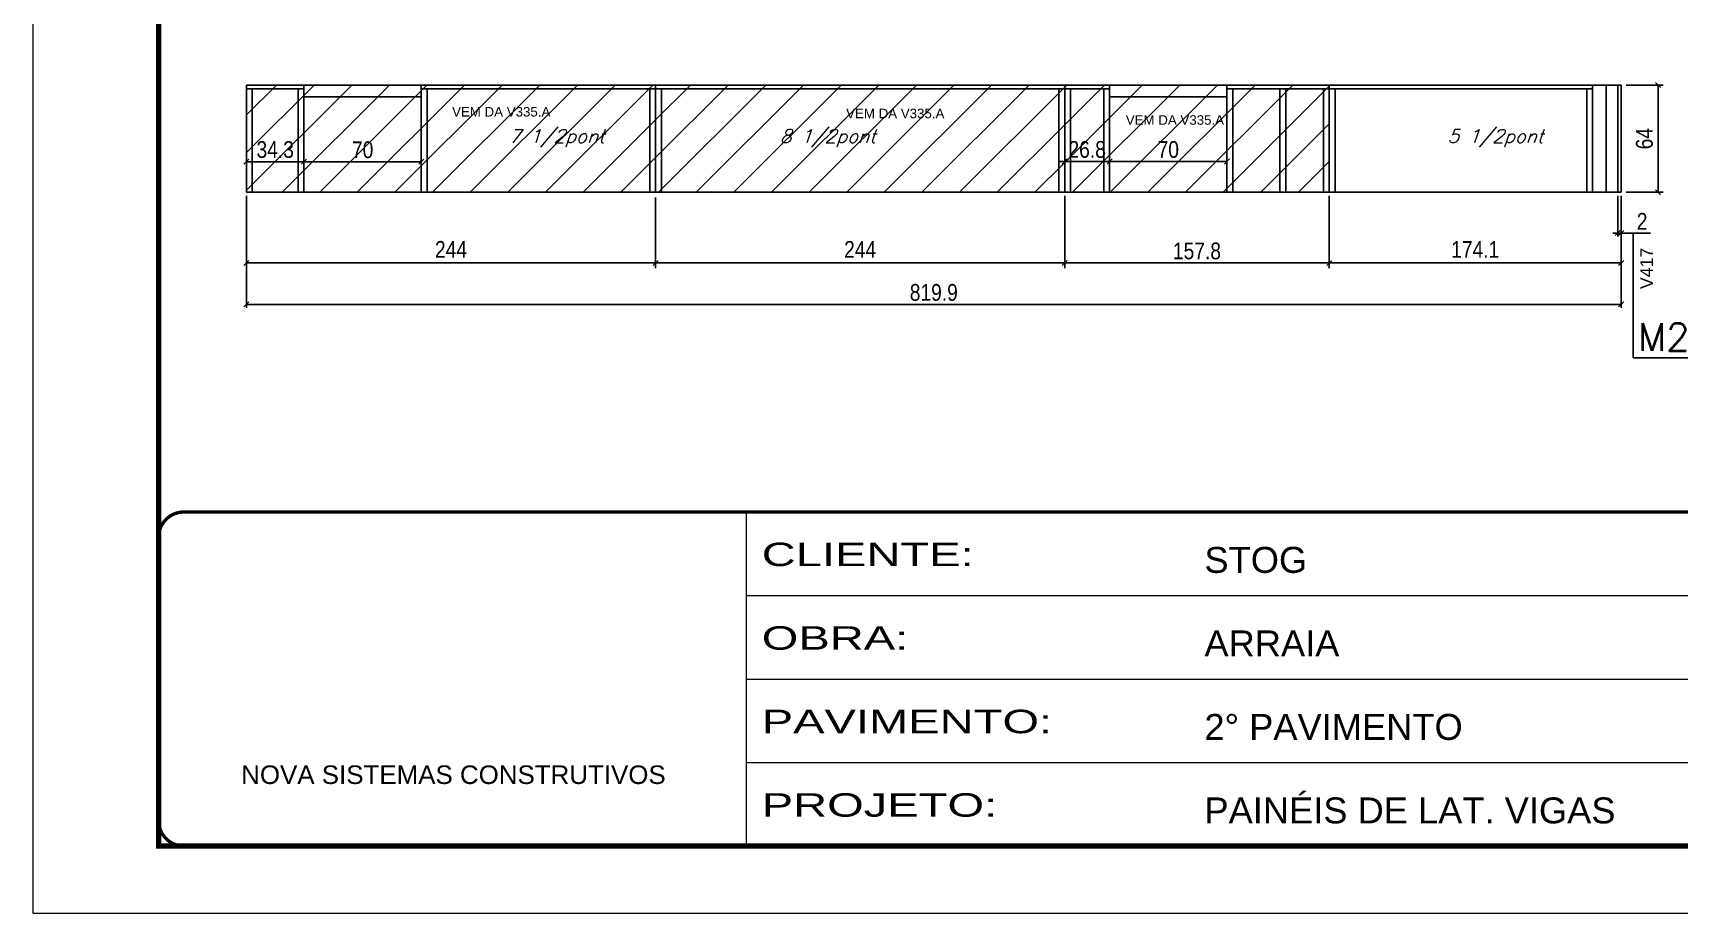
# Model space of a CAD drawing. Extents: x -3394 to 16474, y -5031 to 14397.
# Drawn here: x 4272 to 5254, y 3009 to 3534 of the extents above; entities that cross this region are included whole.
import ezdxf

# ---------------------------------------------------------------- set-up
doc = ezdxf.new("R2010")
doc.units = 0
doc.linetypes.add('CONTINUO', pattern=[0])
doc.linetypes.add('DASHED', pattern=[0.75, 0.5, -0.25])
doc.layers.get('0').update_dxf_attribs({"linetype": 'CONTINUOUS'})
doc.layers.get('Defpoints').update_dxf_attribs({"linetype": 'CONTINUOUS'})
for name, color, linetype in [('COTA', 241, 'CONTINUOUS'), ('NOMENCLATURA', 7, 'CONTINUOUS'), ('Painéis', 200, 'CONTINUOUS'), ('SARR_2.2x7', 40, 'CONTINUOUS'), ('SARR_3.5x7', 81, 'CONTINUOUS'), ('texto', 7, 'CONTINUOUS')]:
    doc.layers.add(name, color=color, linetype=linetype)
for name, color, linetype, lineweight in [('Folhas', 255, 'CONTINUOUS', 9), ('REAPROVEITAMENTO', 251, 'CONTINUOUS', 9), ('SARRAFO DE PRESSAO', 251, 'DASHED', 9)]:
    doc.layers.add(name, color=color, linetype=linetype, lineweight=lineweight)
doc.styles.add('ARIAL', font='arial.ttf')
doc.styles.add('COTA TECNICA', font='techl___.ttf', dxfattribs={"height": 10})
doc.styles.add('ROMANS', font='romans.shx')
doc.styles.get("Standard").update_dxf_attribs({"font": 'ROMANS.SHX'})
doc.styles.add('Tecnologia', font='')
doc.styles.get('Tecnologia').set_extended_font_data('Forgotten Futurist')
doc.dimstyles.new('PAINEL', dxfattribs={"dimtxt": 10, "dimasz": 3, "dimexe": 3, "dimexo": 3, "dimgap": 3, "dimtad": 1, "dimdec": 1, "dimzin": 12, "dimdsep": 46, "dimtxsty": 'COTA TECNICA', "dimblk1": 'OBLIQUE', "dimblk2": 'OBLIQUE', "dimsah": 1, "dimcen": 0.9, "dimclrd": 4, "dimclre": 4, "dimclrt": 240, "dimadec": 1, "dimazin": 3, "dimtfac": 1, "dimtdec": 1, "dimtmove": 0, "dimatfit": 3, "dimfxl": 1, "dimtolj": 1, "dimtzin": 12, "dimarcsym": 0})
pattern_1 = [(45, (-9934.75, -858.352), (-11.22532, 11.22532), [])]

# ---------------------------------------------------------------- blocks, each defined once
blk = doc.blocks.new('9999999999')
at = {"color": 30, "linetype": 'CONTINUO'}
for p, q in [((98564.56, 34230.21), (98564.56, 34429.45)), ((98564.56, 34379.64), (99583.98, 34379.64)), ((98564.56, 34329.83), (99487.98, 34329.83)), ((98564.56, 34280.02), (99487.98, 34280.02))]:
    blk.add_line(p, q, dxfattribs=at)
at = {"color": 30, "linetype": 'CONTINUO', "const_width": 2}
blk.add_lwpolyline([(99583.98, 34230.21), (99583.98, 34414.45, 0.414214), (99568.98, 34429.45), (98228.98, 34429.45, 0.414214), (98213.98, 34414.45), (98213.98, 34245.21, 0.414214), (98228.98, 34230.21), (99583.98, 34230.21)], format="xyb", dxfattribs=at)
at = {"layer": 'Folhas'}
blk.add_lwpolyline([(98138.98, 34190.21), (99623.98, 34190.21), (99623.98, 35240.21), (98138.98, 35240.21)], close=True, dxfattribs=at)
at = {"layer": 'Folhas', "color": 30, "const_width": 3}
blk.add_lwpolyline([(98213.98, 34230.21), (99583.98, 34230.21), (99583.98, 35200.21), (98213.98, 35200.21)], close=True, dxfattribs=at)
at = {"color": 7, "linetype": 'Continuous', "ltscale": 5, "style": 'ARIAL'}
for s, height, p in [('STOG', 15.483, (98837.68, 34393.13)), ('ARRAIA', 15.483, (98837.68, 34343.32)), ('2° PAVIMENTO', 15.4829, (98837.68, 34293.51)), ('NOVA SISTEMAS CONSTRUTIVOS', 11.0592, (98263.19, 34267.21)), ('PAINÉIS DE LAT. VIGAS', 15.4829, (98837.68, 34243.7))]:
    blk.add_text(s, height=height, dxfattribs=at).set_placement(p)
at = {"layer": 'Folhas', "color": 7, "style": 'Tecnologia', "width": 1.5}
for s, p in [('CLIENTE:', (98573.65, 34397.17)), ('OBRA:', (98573.65, 34347.31)), ('PAVIMENTO:', (98573.65, 34297.5)), ('PROJETO:', (98573.65, 34247.69))]:
    blk.add_text(s, height=14, dxfattribs=at).set_placement(p)
blk = doc.blocks.new('_Oblique')
at = {"color": 0, "linetype": 'ByBlock', "lineweight": -2}
blk.add_line((-0.5, -0.5), (0.5, 0.5), dxfattribs=at)
blk = doc.blocks.new('*D1005')
at = {"layer": 'COTA', "color": 4, "linetype": 'ByBlock', "lineweight": -2, "transparency": 16777216}
for p, q in [((5222.46, 3503.3), (5244.46, 3503.3)), ((5241.46, 3439.3), (5241.46, 3503.3)), ((5222.46, 3439.3), (5244.46, 3439.3))]:
    blk.add_line(p, q, dxfattribs=at)
at = {"layer": 'Defpoints', "color": 0, "linetype": 'ByBlock', "transparency": 16777216}
for p in [(5219.46, 3503.3), (5241.46, 3503.3), (5219.46, 3439.3)]:
    blk.add_point(p, dxfattribs=at)
at = {"layer": 'COTA', "color": 4, "linetype": 'ByBlock', "lineweight": -2, "transparency": 16777216, "xscale": 3, "yscale": 3, "zscale": 3}
for p, rotation in [((5241.46, 3503.3), 90), ((5241.46, 3439.3), 270)]:
    blk.add_blockref('_Oblique', p, dxfattribs=dict(at, rotation=rotation))
at = {"layer": 'COTA', "color": 240, "linetype": 'ByBlock', "transparency": 16777216, "insert": (5233.36, 3471.3), "char_height": 10, "attachment_point": 5, "rotation": 90, "style": 'COTA TECNICA'}
blk.add_mtext('\\A1;64', dxfattribs=at)
blk = doc.blocks.new('*D1007')
at = {"layer": 'COTA', "color": 4, "linetype": 'ByBlock', "lineweight": -2, "transparency": 16777216}
for p, q in [((4399.56, 3436.3), (4399.56, 3394.15)), ((4643.56, 3436.3), (4643.56, 3394.15)), ((4399.56, 3397.15), (4643.56, 3397.15))]:
    blk.add_line(p, q, dxfattribs=at)
at = {"layer": 'Defpoints', "color": 0, "linetype": 'ByBlock', "transparency": 16777216}
for p in [(4399.56, 3439.3), (4643.56, 3439.3), (4643.56, 3397.15)]:
    blk.add_point(p, dxfattribs=at)
at = {"layer": 'COTA', "color": 4, "linetype": 'ByBlock', "lineweight": -2, "transparency": 16777216, "xscale": 3, "yscale": 3, "zscale": 3, "rotation": 180}
blk.add_blockref('_Oblique', (4399.56, 3397.15), dxfattribs=at)
at = {"layer": 'COTA', "color": 4, "linetype": 'ByBlock', "lineweight": -2, "transparency": 16777216, "xscale": 3, "yscale": 3, "zscale": 3}
blk.add_blockref('_Oblique', (4643.56, 3397.15), dxfattribs=at)
at = {"layer": 'COTA', "color": 240, "linetype": 'ByBlock', "transparency": 16777216, "insert": (4521.56, 3405.22), "char_height": 10, "attachment_point": 5, "style": 'COTA TECNICA'}
blk.add_mtext('\\A1;244', dxfattribs=at)
blk = doc.blocks.new('*D1008')
at = {"layer": 'COTA', "color": 4, "linetype": 'ByBlock', "lineweight": -2, "transparency": 16777216}
for p, q in [((5045.36, 3436.3), (5045.36, 3394.15)), ((5219.46, 3424.05), (5219.46, 3394.15)), ((5045.36, 3397.15), (5219.46, 3397.15))]:
    blk.add_line(p, q, dxfattribs=at)
at = {"layer": 'Defpoints', "color": 0, "linetype": 'ByBlock', "transparency": 16777216}
for p in [(5045.36, 3439.3), (5219.46, 3427.05), (5219.46, 3397.15)]:
    blk.add_point(p, dxfattribs=at)
at = {"layer": 'COTA', "color": 4, "linetype": 'ByBlock', "lineweight": -2, "transparency": 16777216, "xscale": 3, "yscale": 3, "zscale": 3, "rotation": 180}
blk.add_blockref('_Oblique', (5045.36, 3397.15), dxfattribs=at)
at = {"layer": 'COTA', "color": 4, "linetype": 'ByBlock', "lineweight": -2, "transparency": 16777216, "xscale": 3, "yscale": 3, "zscale": 3}
blk.add_blockref('_Oblique', (5219.46, 3397.15), dxfattribs=at)
at = {"layer": 'COTA', "color": 240, "linetype": 'ByBlock', "transparency": 16777216, "insert": (5132.41, 3405.22), "char_height": 10, "attachment_point": 5, "style": 'COTA TECNICA'}
blk.add_mtext('\\A1;174.1', dxfattribs=at)
blk = doc.blocks.new('*D1009')
at = {"layer": 'COTA', "color": 4, "linetype": 'ByBlock', "lineweight": -2, "transparency": 16777216}
for p, q in [((4643.56, 3436.3), (4643.56, 3394.15)), ((4887.56, 3436.3), (4887.56, 3394.15)), ((4643.56, 3397.15), (4887.56, 3397.15))]:
    blk.add_line(p, q, dxfattribs=at)
at = {"layer": 'Defpoints', "color": 0, "linetype": 'ByBlock', "transparency": 16777216}
for p in [(4643.56, 3439.3), (4887.56, 3439.3), (4887.56, 3397.15)]:
    blk.add_point(p, dxfattribs=at)
at = {"layer": 'COTA', "color": 4, "linetype": 'ByBlock', "lineweight": -2, "transparency": 16777216, "xscale": 3, "yscale": 3, "zscale": 3, "rotation": 180}
blk.add_blockref('_Oblique', (4643.56, 3397.15), dxfattribs=at)
at = {"layer": 'COTA', "color": 4, "linetype": 'ByBlock', "lineweight": -2, "transparency": 16777216, "xscale": 3, "yscale": 3, "zscale": 3}
blk.add_blockref('_Oblique', (4887.56, 3397.15), dxfattribs=at)
at = {"layer": 'COTA', "color": 240, "linetype": 'ByBlock', "transparency": 16777216, "insert": (4765.56, 3405.22), "char_height": 10, "attachment_point": 5, "style": 'COTA TECNICA'}
blk.add_mtext('\\A1;244', dxfattribs=at)
blk = doc.blocks.new('*D1011')
at = {"layer": 'COTA', "color": 4, "linetype": 'Continuous', "lineweight": -2, "transparency": 16777216}
for p, q in [((4887.56, 3437.3), (4887.56, 3395.15)), ((5045.36, 3437.3), (5045.36, 3395.15)), ((4887.56, 3397.15), (5045.36, 3397.15))]:
    blk.add_line(p, q, dxfattribs=at)
at = {"layer": 'Defpoints', "color": 0, "linetype": 'Continuous', "transparency": 16777216}
for p in [(4887.56, 3439.3), (5045.36, 3439.3), (5045.36, 3397.15)]:
    blk.add_point(p, dxfattribs=at)
at = {"layer": 'COTA', "color": 4, "linetype": 'Continuous', "lineweight": -2, "transparency": 16777216, "xscale": 3, "yscale": 3, "zscale": 3, "rotation": 180}
blk.add_blockref('_Oblique', (4887.56, 3397.15), dxfattribs=at)
at = {"layer": 'COTA', "color": 4, "linetype": 'Continuous', "lineweight": -2, "transparency": 16777216, "xscale": 3, "yscale": 3, "zscale": 3}
blk.add_blockref('_Oblique', (5045.36, 3397.15), dxfattribs=at)
at = {"layer": 'COTA', "color": 240, "linetype": 'Continuous', "transparency": 16777216, "insert": (4966.46, 3404.28), "char_height": 10, "attachment_point": 5, "style": 'COTA TECNICA'}
blk.add_mtext('\\A1;157.8', dxfattribs=at)
blk = doc.blocks.new('*D1012')
at = {"layer": 'COTA', "color": 4, "linetype": 'Continuous', "lineweight": -2, "transparency": 16777216}
for p, q in [((4887.56, 3457.68), (4884.56, 3457.68)), ((4887.56, 3441.3), (4887.56, 3459.68)), ((4887.56, 3457.68), (4914.36, 3457.68)), ((4914.36, 3441.3), (4914.36, 3459.68)), ((4914.36, 3457.68), (4917.36, 3457.68))]:
    blk.add_line(p, q, dxfattribs=at)
at = {"layer": 'Defpoints', "color": 0, "linetype": 'Continuous', "transparency": 16777216}
for p in [(4914.36, 3457.68), (4887.56, 3439.3), (4914.36, 3439.3)]:
    blk.add_point(p, dxfattribs=at)
at = {"layer": 'COTA', "color": 4, "linetype": 'Continuous', "lineweight": -2, "transparency": 16777216, "xscale": 3, "yscale": 3, "zscale": 3}
blk.add_blockref('_Oblique', (4887.56, 3457.68), dxfattribs=at)
at = {"layer": 'COTA', "color": 4, "linetype": 'Continuous', "lineweight": -2, "transparency": 16777216, "xscale": 3, "yscale": 3, "zscale": 3, "rotation": 180}
blk.add_blockref('_Oblique', (4914.36, 3457.68), dxfattribs=at)
at = {"layer": 'COTA', "color": 240, "linetype": 'Continuous', "transparency": 16777216, "insert": (4900.96, 3464.8), "char_height": 10, "attachment_point": 5, "style": 'COTA TECNICA'}
blk.add_mtext('\\A1;26.8', dxfattribs=at)
blk = doc.blocks.new('*D1013')
at = {"layer": 'COTA', "color": 4, "linetype": 'Continuous', "lineweight": -2, "transparency": 16777216}
for p, q in [((4914.36, 3441.3), (4914.36, 3459.68)), ((4914.36, 3457.68), (4984.36, 3457.68)), ((4984.36, 3441.3), (4984.36, 3459.68))]:
    blk.add_line(p, q, dxfattribs=at)
at = {"layer": 'Defpoints', "color": 0, "linetype": 'Continuous', "transparency": 16777216}
for p in [(4984.36, 3457.68), (4914.36, 3439.3), (4984.36, 3439.3)]:
    blk.add_point(p, dxfattribs=at)
at = {"layer": 'COTA', "color": 4, "linetype": 'Continuous', "lineweight": -2, "transparency": 16777216, "xscale": 3, "yscale": 3, "zscale": 3, "rotation": 180}
blk.add_blockref('_Oblique', (4914.36, 3457.68), dxfattribs=at)
at = {"layer": 'COTA', "color": 4, "linetype": 'Continuous', "lineweight": -2, "transparency": 16777216, "xscale": 3, "yscale": 3, "zscale": 3}
blk.add_blockref('_Oblique', (4984.36, 3457.68), dxfattribs=at)
at = {"layer": 'COTA', "color": 240, "linetype": 'Continuous', "transparency": 16777216, "insert": (4949.36, 3464.78), "char_height": 10, "attachment_point": 5, "style": 'COTA TECNICA'}
blk.add_mtext('\\A1;70', dxfattribs=at)
blk = doc.blocks.new('*D1014')
at = {"layer": 'COTA', "color": 4, "linetype": 'Continuous', "lineweight": -2, "transparency": 16777216}
for p, q in [((4399.56, 3469.3), (4399.56, 3455.53)), ((4433.86, 3468.2), (4433.86, 3455.53)), ((4399.56, 3457.53), (4433.86, 3457.53))]:
    blk.add_line(p, q, dxfattribs=at)
at = {"layer": 'Defpoints', "color": 0, "linetype": 'Continuous', "transparency": 16777216}
for p in [(4399.56, 3471.3), (4433.86, 3470.2), (4433.86, 3457.53)]:
    blk.add_point(p, dxfattribs=at)
at = {"layer": 'COTA', "color": 4, "linetype": 'Continuous', "lineweight": -2, "transparency": 16777216, "xscale": 3, "yscale": 3, "zscale": 3, "rotation": 180}
blk.add_blockref('_Oblique', (4399.56, 3457.53), dxfattribs=at)
at = {"layer": 'COTA', "color": 4, "linetype": 'Continuous', "lineweight": -2, "transparency": 16777216, "xscale": 3, "yscale": 3, "zscale": 3}
blk.add_blockref('_Oblique', (4433.86, 3457.53), dxfattribs=at)
at = {"layer": 'COTA', "color": 240, "linetype": 'Continuous', "transparency": 16777216, "insert": (4416.71, 3464.75), "char_height": 10, "attachment_point": 5, "style": 'COTA TECNICA'}
blk.add_mtext('\\A1;34.3', dxfattribs=at)
blk = doc.blocks.new('*D1015')
at = {"layer": 'COTA', "color": 4, "linetype": 'Continuous', "lineweight": -2, "transparency": 16777216}
for p, q in [((4433.86, 3468.2), (4433.86, 3455.53)), ((4433.86, 3457.53), (4503.86, 3457.53))]:
    blk.add_line(p, q, dxfattribs=at)
at = {"layer": 'Defpoints', "color": 0, "linetype": 'Continuous', "transparency": 16777216}
for p in [(4433.86, 3470.2), (4503.86, 3457.53), (4503.86, 3457.53)]:
    blk.add_point(p, dxfattribs=at)
at = {"layer": 'COTA', "color": 4, "linetype": 'Continuous', "lineweight": -2, "transparency": 16777216, "xscale": 3, "yscale": 3, "zscale": 3, "rotation": 180}
blk.add_blockref('_Oblique', (4433.86, 3457.53), dxfattribs=at)
at = {"layer": 'COTA', "color": 4, "linetype": 'Continuous', "lineweight": -2, "transparency": 16777216, "xscale": 3, "yscale": 3, "zscale": 3}
blk.add_blockref('_Oblique', (4503.86, 3457.53), dxfattribs=at)
at = {"layer": 'COTA', "color": 240, "linetype": 'Continuous', "transparency": 16777216, "insert": (4468.86, 3464.63), "char_height": 10, "attachment_point": 5, "style": 'COTA TECNICA'}
blk.add_mtext('\\A1;70', dxfattribs=at)
blk = doc.blocks.new('*D1044')
at = {"layer": 'COTA', "color": 4, "linetype": 'Continuous', "lineweight": -2, "transparency": 16777216}
for p, q in [((4399.56, 3437.3), (4399.56, 3370.43)), ((5219.46, 3437.3), (5219.46, 3370.43)), ((4399.56, 3372.43), (5219.46, 3372.43))]:
    blk.add_line(p, q, dxfattribs=at)
at = {"layer": 'Defpoints', "color": 0, "linetype": 'Continuous', "transparency": 16777216}
for p in [(4399.56, 3439.3), (5219.46, 3439.3), (5219.46, 3372.43)]:
    blk.add_point(p, dxfattribs=at)
at = {"layer": 'COTA', "color": 4, "linetype": 'Continuous', "lineweight": -2, "transparency": 16777216, "xscale": 3, "yscale": 3, "zscale": 3, "rotation": 180}
blk.add_blockref('_Oblique', (4399.56, 3372.43), dxfattribs=at)
at = {"layer": 'COTA', "color": 4, "linetype": 'Continuous', "lineweight": -2, "transparency": 16777216, "xscale": 3, "yscale": 3, "zscale": 3}
blk.add_blockref('_Oblique', (5219.46, 3372.43), dxfattribs=at)
at = {"layer": 'COTA', "color": 240, "linetype": 'Continuous', "transparency": 16777216, "insert": (4809.51, 3379.53), "char_height": 10, "attachment_point": 5, "style": 'COTA TECNICA'}
blk.add_mtext('\\A1;819.9', dxfattribs=at)
blk = doc.blocks.new('*D1655')
at = {"layer": 'COTA', "color": 4, "linetype": 'Continuous', "lineweight": -2, "transparency": 16777216}
for p, q in [((5217.46, 3437.3), (5217.46, 3412.99)), ((5219.46, 3437.3), (5219.46, 3412.99)), ((5217.46, 3414.99), (5214.46, 3414.99)), ((5217.46, 3414.99), (5219.46, 3414.99)), ((5219.46, 3414.99), (5237, 3414.99))]:
    blk.add_line(p, q, dxfattribs=at)
at = {"layer": 'Defpoints', "color": 0, "linetype": 'Continuous', "transparency": 16777216}
for p in [(5217.46, 3439.3), (5219.46, 3439.3), (5219.46, 3414.99)]:
    blk.add_point(p, dxfattribs=at)
at = {"layer": 'COTA', "color": 4, "linetype": 'Continuous', "lineweight": -2, "transparency": 16777216, "xscale": 3, "yscale": 3, "zscale": 3}
blk.add_blockref('_Oblique', (5217.46, 3414.99), dxfattribs=at)
at = {"layer": 'COTA', "color": 4, "linetype": 'Continuous', "lineweight": -2, "transparency": 16777216, "xscale": 3, "yscale": 3, "zscale": 3, "rotation": 180}
blk.add_blockref('_Oblique', (5219.46, 3414.99), dxfattribs=at)
at = {"layer": 'COTA', "color": 240, "linetype": 'Continuous', "transparency": 16777216, "insert": (5231.95, 3421.99), "char_height": 10, "attachment_point": 5, "style": 'COTA TECNICA'}
blk.add_mtext('\\A1;2', dxfattribs=at)

msp = doc.modelspace()

# ---------------------------------------------------------------- hatches: boundary and pattern name
at = {"layer": 'REAPROVEITAMENTO', "linetype": 'Continuous'}
h = msp.add_hatch(dxfattribs=at)
h.set_pattern_fill('ANSI31', color=256, scale=5)
h.set_pattern_definition(pattern_1)
h.paths.add_polyline_path([(4643.56, 3439.3), (4643.56, 3503.3), (4399.56, 3503.3), (4399.56, 3439.3)])
h = msp.add_hatch(dxfattribs=at)
h.set_pattern_fill('ANSI31', color=256, scale=5)
h.set_pattern_definition(pattern_1)
h.paths.add_polyline_path([(4887.56, 3439.3), (4887.56, 3503.3), (4643.56, 3503.3), (4643.56, 3439.3)])
h = msp.add_hatch(dxfattribs=at)
h.set_pattern_fill('ANSI31', color=256, scale=5)
h.set_pattern_definition(pattern_1)
h.paths.add_polyline_path([(4887.56, 3503.3), (4887.56, 3439.3), (5045.36, 3439.3), (5045.36, 3503.3)])

# ---------------------------------------------------------------- linework, layer by layer
at = {"layer": 'NOMENCLATURA', "linetype": 'Continuous'}
for q in [(5226.6, 3414.99), (5278.49, 3340.58)]:
    msp.add_line((5226.6, 3340.58), q, dxfattribs=at)
at = {"layer": 'Painéis', "linetype": 'ByBlock'}
for p, q in [((4399.56, 3503.3), (5219.46, 3503.3)), ((4399.56, 3439.3), (4399.56, 3503.3)), ((4643.56, 3439.3), (4643.56, 3503.3)), ((4887.56, 3503.3), (4887.56, 3439.3)), ((5045.36, 3503.3), (5045.36, 3439.3)), ((5217.46, 3439.3), (5217.46, 3503.3)), ((5219.46, 3439.3), (5219.46, 3503.3)), ((4399.56, 3439.3), (5219.46, 3439.3))]:
    msp.add_line(p, q, dxfattribs=at)
at = {"layer": 'SARR_2.2x7', "linetype": 'Continuous'}
for p, q in [((4399.56, 3501.1), (4433.86, 3501.1)), ((4433.86, 3496.3), (4503.86, 3496.3)), ((4503.86, 3501.1), (4643.56, 3501.1)), ((4643.56, 3501.1), (4887.56, 3501.1)), ((4887.56, 3501.1), (4914.36, 3501.1)), ((4914.36, 3496.3), (4984.36, 3496.3)), ((4984.36, 3501.1), (5045.36, 3501.1)), ((5045.36, 3501.1), (5202.46, 3501.1)), ((5210.46, 3439.3), (5210.46, 3503.3))]:
    msp.add_line(p, q, dxfattribs=at)
at = {"layer": 'SARR_3.5x7'}
for p, q in [((4403.06, 3501.1), (4403.06, 3439.3)), ((4430.36, 3501.1), (4430.36, 3439.3)), ((4433.86, 3503.3), (4433.86, 3439.3)), ((4503.86, 3503.3), (4503.86, 3439.3)), ((4507.36, 3501.1), (4507.36, 3439.3)), ((4640.06, 3501.1), (4640.06, 3439.3)), ((4643.56, 3501.1), (4643.56, 3439.3)), ((4647.06, 3501.1), (4647.06, 3439.3)), ((4884.06, 3501.1), (4884.06, 3439.3)), ((4891.06, 3501.1), (4891.06, 3439.3)), ((4910.86, 3501.1), (4910.86, 3439.3)), ((4914.36, 3503.3), (4914.36, 3439.3)), ((4984.36, 3503.3), (4984.36, 3439.3)), ((4987.86, 3501.1), (4987.86, 3439.3)), ((5015.88, 3501.1), (5015.88, 3439.3)), ((5019.38, 3501.1), (5019.38, 3439.3)), ((5041.86, 3501.1), (5041.86, 3439.3)), ((5048.86, 3501.1), (5048.86, 3439.3)), ((5198.96, 3501.1), (5198.96, 3439.3)), ((5202.46, 3503.3), (5202.46, 3439.3)), ((4640.06, 3439.3), (4643.56, 3439.3)), ((4643.56, 3439.3), (4647.06, 3439.3)), ((5198.96, 3439.3), (5202.46, 3439.3))]:
    msp.add_line(p, q, dxfattribs=at)

# ---------------------------------------------------------------- block references
at = {"layer": 'SARRAFO DE PRESSAO', "color": 6, "linetype": 'ByBlock'}
msp.add_blockref('9999999999', (-93866.77, -31180.83), dxfattribs=at)

# ---------------------------------------------------------------- texts
at = {"layer": 'NOMENCLATURA', "linetype": 'Continuous', "style": 'ARIAL'}
for p in [(4522.2, 3484.5), (4757.22, 3483.51), (4924.01, 3479.6)]:
    msp.add_text('VEM DA V335.A', height=5.6753, dxfattribs=at).set_placement(p)
msp.add_text('V417', height=7.567, rotation=90, dxfattribs=at).set_placement((5238.4, 3381.56))
at = {"layer": 'NOMENCLATURA', "linetype": 'Continuous'}
msp.add_text('M21.5', height=16.5, dxfattribs=at).set_placement((5229.28, 3344.78))
at = {"layer": 'texto', "color": 2, "char_height": 8, "attachment_point": 5, "style": 'ROMANS'}
for s, insert in [('{\\Q19;\\C256;7 1/2pont}', (4584.58, 3471.52)), ('{\\Q19;\\C256;8 1/2pont}', (4746.26, 3471.52)), ('{\\Q19;\\C256;5 1/2pont}', (5144.46, 3471.52))]:
    msp.add_mtext(s, dxfattribs=dict(at, insert=insert))

# ---------------------------------------------------------------- dimensions: what is measured, and where the dimension line sits
at = {"layer": 'COTA', "linetype": 'ByBlock'}
dim = msp.add_linear_dim(base=(5241.46, 3503.3), p1=(5219.46, 3439.3), p2=(5219.46, 3503.3), angle=90, dimstyle='PAINEL', dxfattribs=at)
dim.commit()
dim.dimension.update_dxf_attribs({"geometry": '*D1005', "text_midpoint": (5233.36, 3471.3)})
at = {"layer": 'COTA', "linetype": 'Continuous'}
for base, p1, p2, override, picture, middle in [((4433.86, 3457.53), (4399.56, 3471.3), (4433.86, 3470.2), {"dimexe": 2, "dimexo": 2, "dimgap": 2, "dimadec": 8, "dimtix": 1, "dimatfit": 2, "dimldrblk": 'Oblique'}, '*D1014', (4416.71, 3464.75)), ((4503.86, 3457.53), (4433.86, 3470.2), (4503.86, 3457.53), {"dimexe": 2, "dimexo": 2, "dimgap": 2, "dimadec": 8, "dimtix": 1, "dimtmove": 1, "dimatfit": 2, "dimldrblk": 'Oblique'}, '*D1015', (4468.86, 3464.63)), ((4914.36, 3457.68), (4887.56, 3439.3), (4914.36, 3439.3), {"dimexe": 2, "dimexo": 2, "dimgap": 2, "dimadec": 8, "dimtix": 1, "dimatfit": 2, "dimldrblk": 'Oblique'}, '*D1012', (4900.96, 3464.8)), ((4984.36, 3457.68), (4914.36, 3439.3), (4984.36, 3439.3), {"dimexe": 2, "dimexo": 2, "dimgap": 2, "dimadec": 8, "dimtix": 1, "dimtmove": 1, "dimatfit": 2, "dimldrblk": 'Oblique'}, '*D1013', (4949.36, 3464.78)), ((5219.46, 3372.43), (4399.56, 3439.3), (5219.46, 3439.3), {"dimexe": 2, "dimexo": 2, "dimgap": 2, "dimadec": 8, "dimtix": 1, "dimatfit": 2, "dimldrblk": 'Oblique'}, '*D1044', (4809.51, 3379.53)), ((5045.36, 3397.15), (4887.56, 3439.3), (5045.36, 3439.3), {"dimexe": 2, "dimexo": 2, "dimgap": 2, "dimadec": 8, "dimtix": 1, "dimatfit": 2, "dimldrblk": 'Oblique'}, '*D1011', (4966.46, 3404.28))]:
    dim = msp.add_linear_dim(base=base, p1=p1, p2=p2, dimstyle='PAINEL', override=override, dxfattribs=at)
    dim.commit()
    dim.dimension.update_dxf_attribs({"geometry": picture, "text_midpoint": middle})
at = {"layer": 'COTA', "linetype": 'ByBlock'}
dim = msp.add_linear_dim(base=(4643.56, 3397.15), p1=(4399.56, 3439.3), p2=(4643.56, 3439.3), dimstyle='PAINEL', override={"dimtmove": 1}, dxfattribs=at)
dim.commit()
dim.dimension.update_dxf_attribs({"geometry": '*D1007', "text_midpoint": (4521.56, 3405.22)})
for base, p1, p2, picture, middle in [((4887.56, 3397.15), (4643.56, 3439.3), (4887.56, 3439.3), '*D1009', (4765.56, 3405.22)), ((5219.46, 3397.15), (5045.36, 3439.3), (5219.46, 3427.05), '*D1008', (5132.41, 3405.22))]:
    dim = msp.add_linear_dim(base=base, p1=p1, p2=p2, dimstyle='PAINEL', dxfattribs=at)
    dim.commit()
    dim.dimension.update_dxf_attribs({"geometry": picture, "text_midpoint": middle})
at = {"layer": 'COTA', "linetype": 'Continuous'}
dim = msp.add_linear_dim(base=(5219.46, 3414.99), p1=(5217.46, 3439.3), p2=(5219.46, 3439.3), dimstyle='PAINEL', override={"dimexe": 2, "dimexo": 2, "dimgap": 2, "dimadec": 8, "dimtix": 1, "dimatfit": 2, "dimldrblk": 'Oblique'}, dxfattribs=at)
dim.commit()
dim.dimension.update_dxf_attribs({"geometry": '*D1655', "text_midpoint": (5231.95, 3414.99), "dimtype": 160})

doc.saveas('drawing.dxf')
